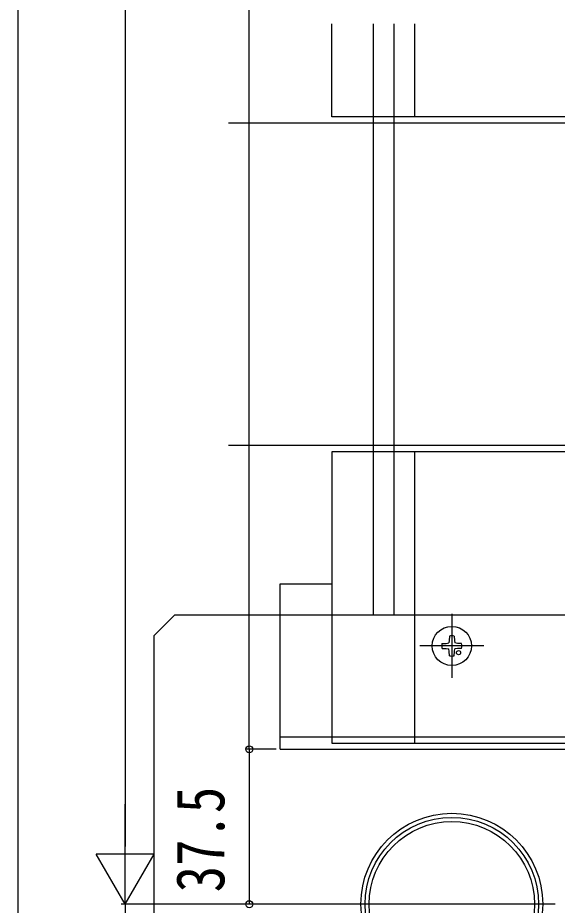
# Model space of a CAD drawing. Units: millimetres, scale not verified. Extents: x -700 to 700, y -1043 to 1037.
# Drawn here: x -700 to -569.5, y -895 to -680.2 of the extents above; entities that cross this region are included whole.
import ezdxf
from ezdxf.enums import TextEntityAlignment as Align

# ---------------------------------------------------------------- set-up
doc = ezdxf.new("R2010")
doc.units = ezdxf.units.MM
doc.header["$LTSCALE"] = 6
for name, color, linetype in [('0-3_YKK_12', 2, 'Continuous'), ('0-4_YKK_13', 4, 'Continuous'), ('0-5_YKK_D', 6, 'Continuous'), ('0-6_YKK_ZWAK', 7, 'Continuous')]:
    doc.layers.add(name, color=color, linetype=linetype)
doc.styles.add('ＭＳ ゴシック', font='')
doc.styles.get('ＭＳ ゴシック').set_extended_font_data('MS Gothic')

msp = doc.modelspace()

# ---------------------------------------------------------------- linework, layer by layer
at = {"layer": '0-3_YKK_12'}
for p, q in [((-614.001, -681.7), (-614.001, -824.701)), ((-609.001, -681.7), (-609.001, -824.701)), ((-604.001, -681.7), (-604.001, -704.201)), ((-390.357, -705.701), (-649.001, -705.701)), ((-390.357, -783.701), (-649.001, -783.701)), ((-604.001, -785.201), (-604.001, -855.701)), ((-636.501, -817.201), (-624.001, -817.201)), ((-636.501, -857.201), (-636.501, -817.201)), ((-595.001, -824.466), (-595.001, -839.936)), ((-595.001, -826.466), (-595.001, -837.936)), ((-587.266, -832.201), (-602.736, -832.201)), ((-589.266, -832.201), (-600.736, -832.201)), ((-636.501, -854.201), (-559.001, -854.201)), ((-624.001, -855.701), (-559.001, -855.701)), ((-636.501, -857.201), (-406.501, -857.201))]:
    msp.add_line(p, q, dxfattribs=at)
for points in [[(-559.001, -704.201), (-624.001, -704.201), (-624.001, -681.7)], [(-559.001, -785.201), (-624.001, -785.201), (-624.001, -855.701)]]:
    msp.add_lwpolyline(points, dxfattribs=at)
at = {"layer": '0-4_YKK_13'}
for p, q in [((-662.001, -824.701), (-667.001, -829.701)), ((-662.001, -824.701), (-564.001, -824.701)), ((-667.001, -959.701), (-667.001, -829.701)), ((-595.613, -830.863), (-595.731, -831.472)), ((-595.594, -829.824), (-595.613, -830.863)), ((-594.408, -829.824), (-594.39, -830.863)), ((-594.39, -830.863), (-594.272, -831.472)), ((-597.378, -831.608), (-596.34, -831.59)), ((-597.374, -832.795), (-596.34, -832.813)), ((-596.34, -831.59), (-595.731, -831.472)), ((-596.34, -832.813), (-595.731, -832.931)), ((-595.613, -833.54), (-595.731, -832.931)), ((-594.39, -833.54), (-594.272, -832.931)), ((-593.663, -831.59), (-594.272, -831.472)), ((-593.663, -832.813), (-594.272, -832.931)), ((-592.624, -831.608), (-593.663, -831.59)), ((-592.624, -832.794), (-593.663, -832.813)), ((-595.594, -834.578), (-595.613, -833.54)), ((-594.408, -834.578), (-594.39, -833.54))]:
    msp.add_line(p, q, dxfattribs=at)
for centre, radius in [((-595.001, -832.201), 4.735), ((-593.375, -833.828), 0.5), ((-595.001, -894.701), 22), ((-595.001, -894.701), 21), ((-595.001, -894.701), 20)]:
    msp.add_circle(centre, radius, dxfattribs=at)
for start, end in [(75.9892, 104.0108), (165.9892, 194.0108), (345.9892, 14.0108), (255.9892, 284.0108)]:
    msp.add_arc((-595.001, -832.201), 2.45, start, end, dxfattribs=at)
at = {"layer": '0-5_YKK_D'}
for p, q in [((-674.001, -313.2), (-674.001, -880.701)), ((-644.001, -857.201), (-644.001, -333.7)), ((-637.501, -857.201), (-645.001, -857.201)), ((-637.501, -857.201), (-645.001, -857.201)), ((-644.001, -857.201), (-644.001, -894.701)), ((-674.001, -894.701), (-674.001, -870.453)), ((-674.001, -894.701), (-681.001, -882.577)), ((-667.001, -882.577), (-681.001, -882.577)), ((-674.001, -894.701), (-667.001, -882.577)), ((-570.001, -894.701), (-675.001, -894.701)), ((-570.001, -894.701), (-675.001, -894.701)), ((-674.001, -894.701), (-674.001, -932.201)), ((-570.001, -894.701), (-645.001, -894.701))]:
    msp.add_line(p, q, dxfattribs=at)
for centre in [(-644.001, -857.201), (-644.001, -857.201), (-644.001, -894.701)]:
    msp.add_circle(centre, 0.85, dxfattribs=at)
at = {"layer": '0-6_YKK_ZWAK'}
msp.add_line((-700, 996.8), (-700, -1043.2), dxfattribs=at)

# ---------------------------------------------------------------- texts
at = {"layer": '0-5_YKK_D', "style": 'ＭＳ ゴシック', "width": 0.8}
msp.add_text('37.5', height=11.73, rotation=90, dxfattribs=at).set_placement((-646.501, -891.806), align=Align.BOTTOM_LEFT)

doc.saveas('drawing.dxf')
